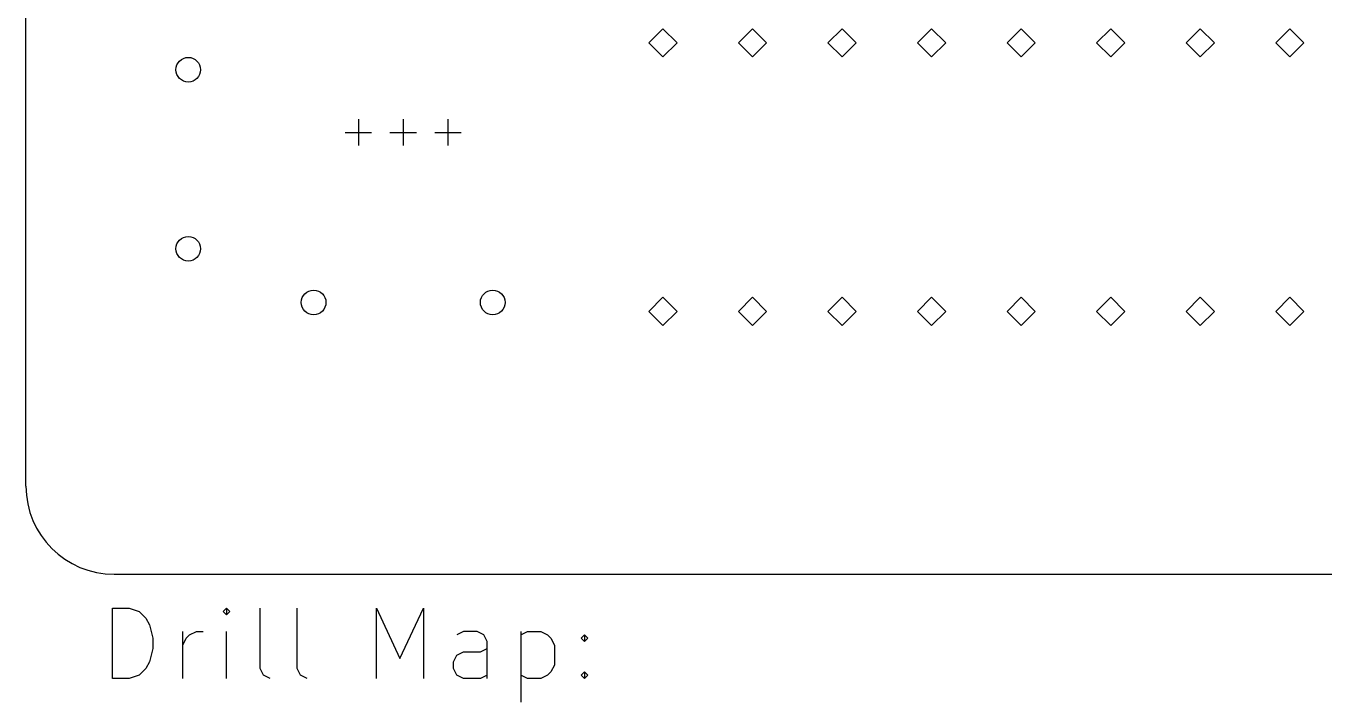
# Model space of a CAD drawing. Extents: x 2.9 to 8.93, y -5.83 to -2.73.
# Drawn here: x 2.949 to 4.398, y -5.036 to -4.281 of the extents above; entities that cross this region are included whole.
import ezdxf

# ---------------------------------------------------------------- set-up
doc = ezdxf.new("R2010")
doc.units = 0
doc.header["$MEASUREMENT"] = 0
doc.layers.add('BLACK', color=7, linetype='CONTINUOUS')

msp = doc.modelspace()

# ---------------------------------------------------------------- linework, layer by layer
at = {"layer": 'BLACK', "linetype": 'CONTINUOUS'}
for p, q in [((2.94882, -4.79528), (2.94882, -2.82677)), ((3.66, -4.28425), (3.64425, -4.3)), ((3.67575, -4.3), (3.66, -4.28425)), ((3.76, -4.28425), (3.74425, -4.3)), ((3.77575, -4.3), (3.76, -4.28425)), ((3.86, -4.28425), (3.84425, -4.3)), ((3.87575, -4.3), (3.86, -4.28425)), ((3.96, -4.28425), (3.94425, -4.3)), ((3.97575, -4.3), (3.96, -4.28425)), ((4.06, -4.28425), (4.04425, -4.3)), ((4.07575, -4.3), (4.06, -4.28425)), ((4.16, -4.28425), (4.14425, -4.3)), ((4.17575, -4.3), (4.16, -4.28425)), ((4.26, -4.28425), (4.24425, -4.3)), ((4.27575, -4.3), (4.26, -4.28425)), ((4.36, -4.28425), (4.34425, -4.3)), ((4.37575, -4.3), (4.36, -4.28425)), ((3.64425, -4.3), (3.66, -4.31575)), ((3.66, -4.31575), (3.67575, -4.3)), ((3.74425, -4.3), (3.76, -4.31575)), ((3.76, -4.31575), (3.77575, -4.3)), ((3.84425, -4.3), (3.86, -4.31575)), ((3.86, -4.31575), (3.87575, -4.3)), ((3.94425, -4.3), (3.96, -4.31575)), ((3.96, -4.31575), (3.97575, -4.3)), ((4.04425, -4.3), (4.06, -4.31575)), ((4.06, -4.31575), (4.07575, -4.3)), ((4.14425, -4.3), (4.16, -4.31575)), ((4.16, -4.31575), (4.17575, -4.3)), ((4.24425, -4.3), (4.26, -4.31575)), ((4.26, -4.31575), (4.27575, -4.3)), ((4.34425, -4.3), (4.36, -4.31575)), ((4.36, -4.31575), (4.37575, -4.3)), ((3.32, -4.38524), (3.32, -4.41476)), ((3.37, -4.38524), (3.37, -4.41476)), ((3.42, -4.38524), (3.42, -4.41476)), ((3.30524, -4.4), (3.33476, -4.4)), ((3.35524, -4.4), (3.38476, -4.4)), ((3.40524, -4.4), (3.43476, -4.4)), ((3.66, -4.58425), (3.64425, -4.6)), ((3.67575, -4.6), (3.66, -4.58425)), ((3.76, -4.58425), (3.74425, -4.6)), ((3.77575, -4.6), (3.76, -4.58425)), ((3.86, -4.58425), (3.84425, -4.6)), ((3.87575, -4.6), (3.86, -4.58425)), ((3.96, -4.58425), (3.94425, -4.6)), ((3.97575, -4.6), (3.96, -4.58425)), ((4.06, -4.58425), (4.04425, -4.6)), ((4.07575, -4.6), (4.06, -4.58425)), ((4.16, -4.58425), (4.14425, -4.6)), ((4.17575, -4.6), (4.16, -4.58425)), ((4.26, -4.58425), (4.24425, -4.6)), ((4.27575, -4.6), (4.26, -4.58425)), ((4.36, -4.58425), (4.34425, -4.6)), ((4.37575, -4.6), (4.36, -4.58425)), ((3.64425, -4.6), (3.66, -4.61575)), ((3.66, -4.61575), (3.67575, -4.6)), ((3.74425, -4.6), (3.76, -4.61575)), ((3.76, -4.61575), (3.77575, -4.6)), ((3.84425, -4.6), (3.86, -4.61575)), ((3.86, -4.61575), (3.87575, -4.6)), ((3.94425, -4.6), (3.96, -4.61575)), ((3.96, -4.61575), (3.97575, -4.6)), ((4.04425, -4.6), (4.06, -4.61575)), ((4.06, -4.61575), (4.07575, -4.6)), ((4.14425, -4.6), (4.16, -4.61575)), ((4.16, -4.61575), (4.17575, -4.6)), ((4.24425, -4.6), (4.26, -4.61575)), ((4.26, -4.61575), (4.27575, -4.6)), ((4.34425, -4.6), (4.36, -4.61575)), ((4.36, -4.61575), (4.37575, -4.6)), ((3.04724, -4.8937), (8.83465, -4.8937)), ((3.04532, -5.01023), (3.04532, -4.93149)), ((3.04532, -4.93149), (3.06407, -4.93149)), ((3.06407, -4.93149), (3.07532, -4.93524)), ((3.07532, -4.93524), (3.08282, -4.94274)), ((3.17281, -4.93149), (3.16906, -4.93524)), ((3.16906, -4.93524), (3.17281, -4.93899)), ((3.17656, -4.93524), (3.17281, -4.93149)), ((3.17281, -4.93149), (3.17281, -4.93899)), ((3.17281, -4.93899), (3.17656, -4.93524)), ((3.2103, -4.99898), (3.2103, -4.93149)), ((3.25155, -4.99898), (3.25155, -4.93149)), ((3.34004, -5.01023), (3.34004, -4.93149)), ((3.34004, -4.93149), (3.36628, -4.98773)), ((3.36628, -4.98773), (3.39253, -4.93149)), ((3.39253, -4.93149), (3.39253, -5.01023)), ((3.08282, -4.94274), (3.08657, -4.95023)), ((3.08657, -4.95023), (3.09032, -4.96523)), ((3.09032, -4.96523), (3.09032, -4.97648)), ((3.12406, -5.01023), (3.12406, -4.95773)), ((3.12406, -4.97273), (3.12781, -4.96523)), ((3.12781, -4.96523), (3.13156, -4.96148)), ((3.13156, -4.96148), (3.13906, -4.95773)), ((3.13906, -4.95773), (3.14656, -4.95773)), ((3.17281, -5.01023), (3.17281, -4.95773)), ((3.43752, -4.95773), (3.43002, -4.96148)), ((3.45252, -4.95773), (3.43752, -4.95773)), ((3.46002, -4.96148), (3.45252, -4.95773)), ((3.46377, -4.96898), (3.46002, -4.96148)), ((3.46377, -5.01023), (3.46377, -4.96898)), ((3.50127, -4.95773), (3.50127, -5.03647)), ((3.50127, -4.96148), (3.50876, -4.95773)), ((3.50876, -4.95773), (3.52376, -4.95773)), ((3.52376, -4.95773), (3.53126, -4.96148)), ((3.53126, -4.96148), (3.53501, -4.96523)), ((3.53501, -4.96523), (3.53876, -4.97273)), ((3.56876, -4.96523), (3.57251, -4.96148)), ((3.57251, -4.96898), (3.56876, -4.96523)), ((3.57251, -4.96148), (3.57626, -4.96523)), ((3.57251, -4.96148), (3.57251, -4.96898)), ((3.57626, -4.96523), (3.57251, -4.96898)), ((3.09032, -4.97648), (3.08657, -4.99148)), ((3.42627, -4.99148), (3.43002, -4.98398)), ((3.43002, -4.98398), (3.43752, -4.98023)), ((3.43752, -4.98023), (3.45627, -4.98023)), ((3.45627, -4.98023), (3.46377, -4.97648)), ((3.53876, -4.97273), (3.53876, -4.99523)), ((3.08282, -4.99898), (3.07532, -5.00648)), ((3.08657, -4.99148), (3.08282, -4.99898)), ((3.21405, -5.00648), (3.2103, -4.99898)), ((3.2553, -5.00648), (3.25155, -4.99898)), ((3.42627, -4.99898), (3.42627, -4.99148)), ((3.43002, -5.00648), (3.42627, -4.99898)), ((3.53876, -4.99523), (3.53501, -5.00273)), ((3.06407, -5.01023), (3.04532, -5.01023)), ((3.07532, -5.00648), (3.06407, -5.01023)), ((3.22155, -5.01023), (3.21405, -5.00648)), ((3.2628, -5.01023), (3.2553, -5.00648)), ((3.43752, -5.01023), (3.43002, -5.00648)), ((3.45627, -5.01023), (3.43752, -5.01023)), ((3.46377, -5.00648), (3.45627, -5.01023)), ((3.50876, -5.01023), (3.50127, -5.00648)), ((3.52376, -5.01023), (3.50876, -5.01023)), ((3.53126, -5.00648), (3.52376, -5.01023)), ((3.53501, -5.00273), (3.53126, -5.00648)), ((3.56876, -5.00648), (3.57251, -5.00273)), ((3.57251, -5.01023), (3.56876, -5.00648)), ((3.57251, -5.00273), (3.57626, -5.00648)), ((3.57251, -5.00273), (3.57251, -5.01023)), ((3.57626, -5.00648), (3.57251, -5.01023))]:
    msp.add_line(p, q, dxfattribs=at)
at = {"layer": 'BLACK'}
for centre in [(3.13, -4.33), (3.13, -4.53), (3.27, -4.59), (3.47, -4.59)]:
    msp.add_circle(centre, 0.01378, dxfattribs=at)
msp.add_arc((3.04724, -4.79528), 0.09843, -180, -90, dxfattribs=at)

doc.saveas('drawing.dxf')
